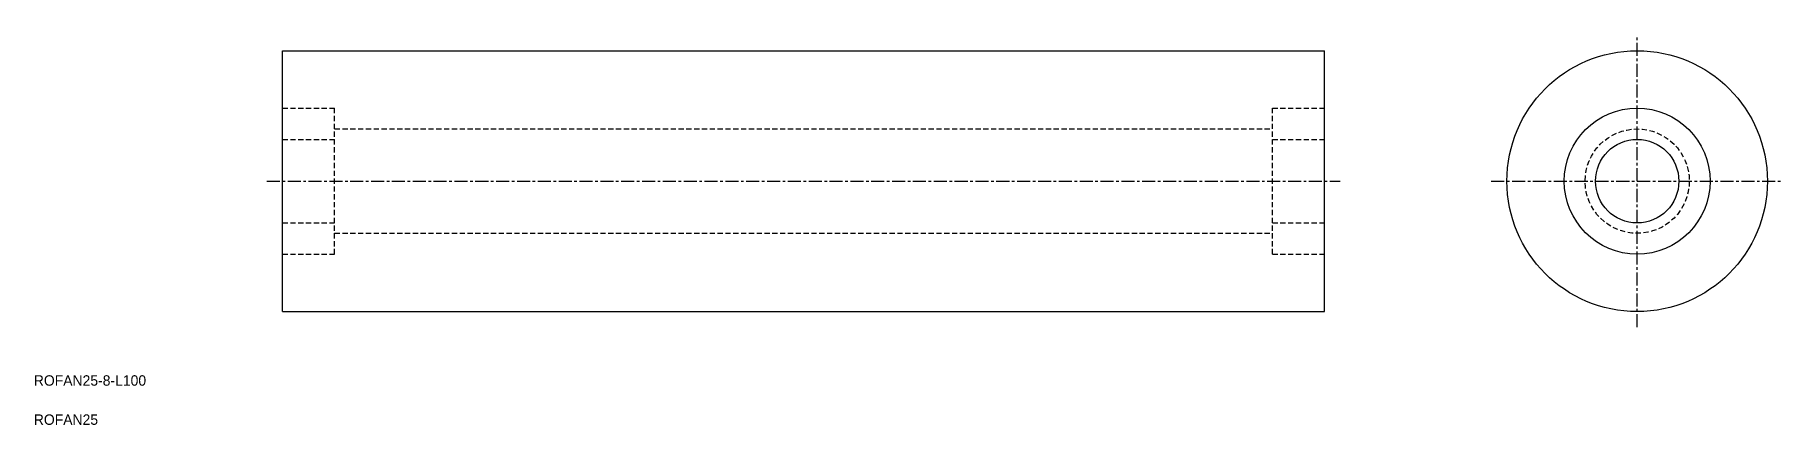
# Model space of a CAD drawing. Extents: x 3 to 170, y 2 to 40.
import ezdxf

# ---------------------------------------------------------------- set-up
doc = ezdxf.new("R2010")
doc.units = 0
doc.linetypes.add('CENTER', pattern=[2, 1.25, -0.25, 0.25, -0.25])
doc.linetypes.add('DASHED', pattern=[0.75, 0.5, -0.25])
doc.layers.get('0').update_dxf_attribs({"linetype": 'CONTINUOUS'})
doc.layers.add('CENTER', color=1, linetype='CENTER')

msp = doc.modelspace()

# ---------------------------------------------------------------- linework, layer by layer
at = {"color": 7, "linetype": 'CONTINUOUS'}
for p, q in [((26.37, 13.35), (26.37, 38.35)), ((26.37, 38.35), (126.37, 38.35)), ((126.37, 13.35), (126.37, 38.35)), ((26.37, 13.35), (126.37, 13.35))]:
    msp.add_line(p, q, dxfattribs=at)
at = {"color": 3, "linetype": 'DASHED'}
for p, q in [((26.37, 32.85), (31.37, 32.85)), ((31.37, 18.85), (31.37, 32.85)), ((121.37, 18.85), (121.37, 32.85)), ((121.37, 32.85), (126.37, 32.85)), ((31.37, 30.85), (121.37, 30.85)), ((26.37, 29.85), (31.37, 29.85)), ((121.37, 29.85), (126.37, 29.85)), ((26.37, 21.85), (31.37, 21.85)), ((121.37, 21.85), (126.37, 21.85)), ((31.37, 20.85), (121.37, 20.85)), ((26.37, 18.85), (31.37, 18.85)), ((121.37, 18.85), (126.37, 18.85))]:
    msp.add_line(p, q, dxfattribs=at)
at = {"color": 7, "linetype": 'CONTINUOUS'}
for radius in [12.5, 7, 4]:
    msp.add_circle((156.37, 25.85), radius, dxfattribs=at)
at = {"color": 3, "linetype": 'DASHED'}
msp.add_circle((156.37, 25.85), 5, dxfattribs=at)
at = {"layer": 'CENTER', "color": 1, "linetype": 'CENTER'}
for p, q in [((156.37, 11.85), (156.37, 39.85)), ((24.87, 25.85), (127.87, 25.85)), ((142.37, 25.85), (170.37, 25.85))]:
    msp.add_line(p, q, dxfattribs=at)

# ---------------------------------------------------------------- texts
at = {"color": 7, "linetype": 'CONTINUOUS'}
for s, p in [('ROFAN25-8-L100', (2.5, 6.25)), ('ROFAN25', (2.5, 2.5))]:
    msp.add_text(s, height=1, dxfattribs=at).set_placement(p)

doc.saveas('drawing.dxf')
